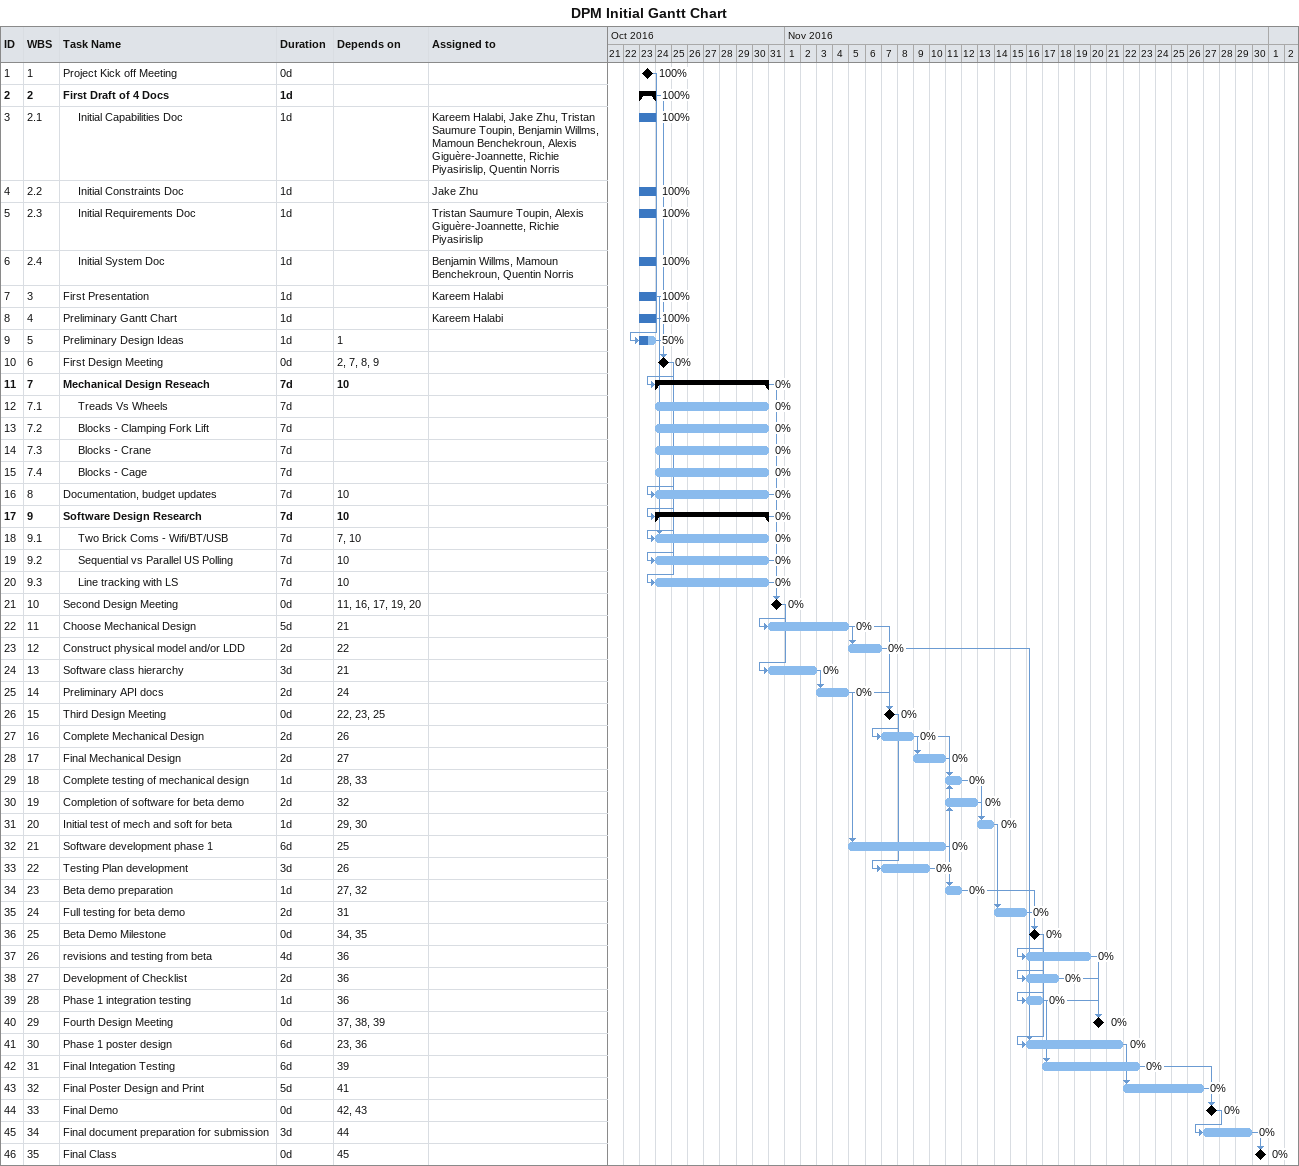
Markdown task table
DPM Initial Gantt Chart

| ID | WBS | Task | Duration | Start | Finish | Predecessors | Resources | % complete |
|---|---|---|---|---|---|---|---|---|
| 1 | 1 | Project Kick off Meeting | 0d | 2016-10-23 | 2016-10-23 |  |  | 100 |
| 2 | 2 | **First Draft of 4 Docs** | 1d | 2016-10-23 | 2016-10-23 |  |  | 100 |
| 3 | 2.1 | Initial Capabilities Doc | 1d | 2016-10-23 | 2016-10-23 |  | Kareem Halabi, Jake Zhu, Tristan Saumure Toupin, Benjamin Willms, Mamoun Benchekroun, Alexis Giguère-Joannette, Richie Piyasirislip, Quentin Norris | 100 |
| 4 | 2.2 | Initial Constraints Doc | 1d | 2016-10-23 | 2016-10-23 |  | Jake Zhu | 100 |
| 5 | 2.3 | Initial Requirements Doc | 1d | 2016-10-23 | 2016-10-23 |  | Tristan Saumure Toupin, Alexis Giguère-Joannette, Richie Piyasirislip | 100 |
| 6 | 2.4 | Initial System Doc | 1d | 2016-10-23 | 2016-10-23 |  | Benjamin Willms, Mamoun Benchekroun, Quentin Norris | 100 |
| 7 | 3 | First Presentation | 1d | 2016-10-23 | 2016-10-23 |  | Kareem Halabi | 100 |
| 8 | 4 | Preliminary Gantt Chart | 1d | 2016-10-23 | 2016-10-23 |  | Kareem Halabi | 100 |
| 9 | 5 | Preliminary Design Ideas | 1d | 2016-10-23 | 2016-10-23 | 1 |  | 50 |
| 10 | 6 | First Design Meeting | 0d | 2016-10-24 | 2016-10-24 | 2, 7, 8, 9 |  | 0 |
| 11 | 7 | **Mechanical Design Reseach** | 7d | 2016-10-24 | 2016-10-30 | 10 |  | 0 |
| 12 | 7.1 | Treads Vs Wheels | 7d | 2016-10-24 | 2016-10-30 |  |  | 0 |
| 13 | 7.2 | Blocks - Clamping Fork Lift | 7d | 2016-10-24 | 2016-10-30 |  |  | 0 |
| 14 | 7.3 | Blocks - Crane | 7d | 2016-10-24 | 2016-10-30 |  |  | 0 |
| 15 | 7.4 | Blocks - Cage | 7d | 2016-10-24 | 2016-10-30 |  |  | 0 |
| 16 | 8 | Documentation, budget updates | 7d | 2016-10-24 | 2016-10-30 | 10 |  | 0 |
| 17 | 9 | **Software Design Research** | 7d | 2016-10-24 | 2016-10-30 | 10 |  | 0 |
| 18 | 9.1 | Two Brick Coms - Wifi/BT/USB | 7d | 2016-10-24 | 2016-10-30 | 7, 10 |  | 0 |
| 19 | 9.2 | Sequential vs Parallel US Polling | 7d | 2016-10-24 | 2016-10-30 | 10 |  | 0 |
| 20 | 9.3 | Line tracking with LS | 7d | 2016-10-24 | 2016-10-30 | 10 |  | 0 |
| 21 | 10 | Second Design Meeting | 0d | 2016-10-31 | 2016-10-31 | 11, 16, 17, 19, 20 |  | 0 |
| 22 | 11 | Choose Mechanical Design | 5d | 2016-10-31 | 2016-11-04 | 21 |  | 0 |
| 23 | 12 | Construct physical model and/or LDD | 2d | 2016-11-05 | 2016-11-06 | 22 |  | 0 |
| 24 | 13 | Software class hierarchy | 3d | 2016-10-31 | 2016-11-02 | 21 |  | 0 |
| 25 | 14 | Preliminary API docs | 2d | 2016-11-03 | 2016-11-04 | 24 |  | 0 |
| 26 | 15 | Third Design Meeting | 0d | 2016-11-07 | 2016-11-07 | 22, 23, 25 |  | 0 |
| 27 | 16 | Complete Mechanical Design | 2d | 2016-11-07 | 2016-11-08 | 26 |  | 0 |
| 28 | 17 | Final Mechanical Design | 2d | 2016-11-09 | 2016-11-10 | 27 |  | 0 |
| 29 | 18 | Complete testing of mechanical design | 1d | 2016-11-11 | 2016-11-11 | 28, 33 |  | 0 |
| 30 | 19 | Completion of software for beta demo | 2d | 2016-11-11 | 2016-11-12 | 32 |  | 0 |
| 31 | 20 | Initial test of mech and soft for beta | 1d | 2016-11-13 | 2016-11-13 | 29, 30 |  | 0 |
| 32 | 21 | Software development phase 1 | 6d | 2016-11-05 | 2016-11-10 | 25 |  | 0 |
| 33 | 22 | Testing Plan development | 3d | 2016-11-07 | 2016-11-09 | 26 |  | 0 |
| 34 | 23 | Beta demo preparation | 1d | 2016-11-11 | 2016-11-11 | 27, 32 |  | 0 |
| 35 | 24 | Full testing for beta demo | 2d | 2016-11-14 | 2016-11-15 | 31 |  | 0 |
| 36 | 25 | Beta Demo Milestone | 0d | 2016-11-16 | 2016-11-16 | 34, 35 |  | 0 |
| 37 | 26 | revisions and testing from beta | 4d | 2016-11-16 | 2016-11-19 | 36 |  | 0 |
| 38 | 27 | Development of Checklist | 2d | 2016-11-16 | 2016-11-17 | 36 |  | 0 |
| 39 | 28 | Phase 1 integration testing | 1d | 2016-11-16 | 2016-11-16 | 36 |  | 0 |
| 40 | 29 | Fourth Design Meeting | 0d | 2016-11-20 | 2016-11-20 | 37, 38, 39 |  | 0 |
| 41 | 30 | Phase 1 poster design | 6d | 2016-11-16 | 2016-11-21 | 23, 36 |  | 0 |
| 42 | 31 | Final Integation Testing | 6d | 2016-11-17 | 2016-11-22 | 39 |  | 0 |
| 43 | 32 | Final Poster Design and Print | 5d | 2016-11-22 | 2016-11-26 | 41 |  | 0 |
| 44 | 33 | Final Demo | 0d | 2016-11-27 | 2016-11-27 | 42, 43 |  | 0 |
| 45 | 34 | Final document preparation for submission | 3d | 2016-11-27 | 2016-11-29 | 44 |  | 0 |
| 46 | 35 | Final Class | 0d | 2016-11-30 | 2016-11-30 | 45 |  | 0 |
